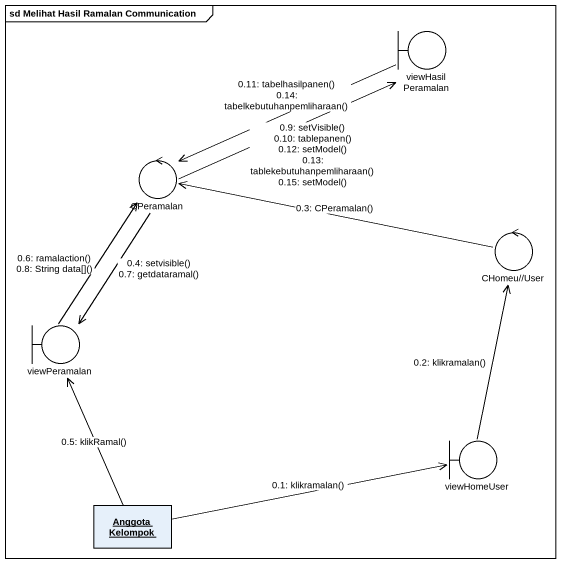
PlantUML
@startuml
mainframe sd Melihat Hasil Ramalan Communication
allowmixing
hide circle
hide empty members
boundary viewHasilPeramalan
control CPeramalan
control "CHomeu//User" as CHomeu_User
boundary viewPeramalan
boundary viewHomeUser
object "Anggota Kelompok" as Anggota_Kelompok
Anggota_Kelompok -right-> viewHomeUser : 0.1: klikramalan()
viewHomeUser -up-> CHomeu_User : 0.2: klikramalan()
CHomeu_User -left-> CPeramalan : 0.3: CPeramalan()
CPeramalan --> viewPeramalan : 0.4: setvisible()\n0.7: getdataramal()
Anggota_Kelompok -up-> viewPeramalan : 0.5: klikRamal()
viewPeramalan -up-> CPeramalan : 0.6: ramalaction()\n0.8: String data[]()
CPeramalan -right-> viewHasilPeramalan : 0.9: setVisible()\n0.10: tablepanen()\n0.12: setModel()\n0.13: tablekebutuhanpemliharaan()\n0.15: setModel()
viewHasilPeramalan -left-> CPeramalan : 0.11: tabelhasilpanen()\n0.14: tabelkebutuhanpemliharaan()
@enduml
